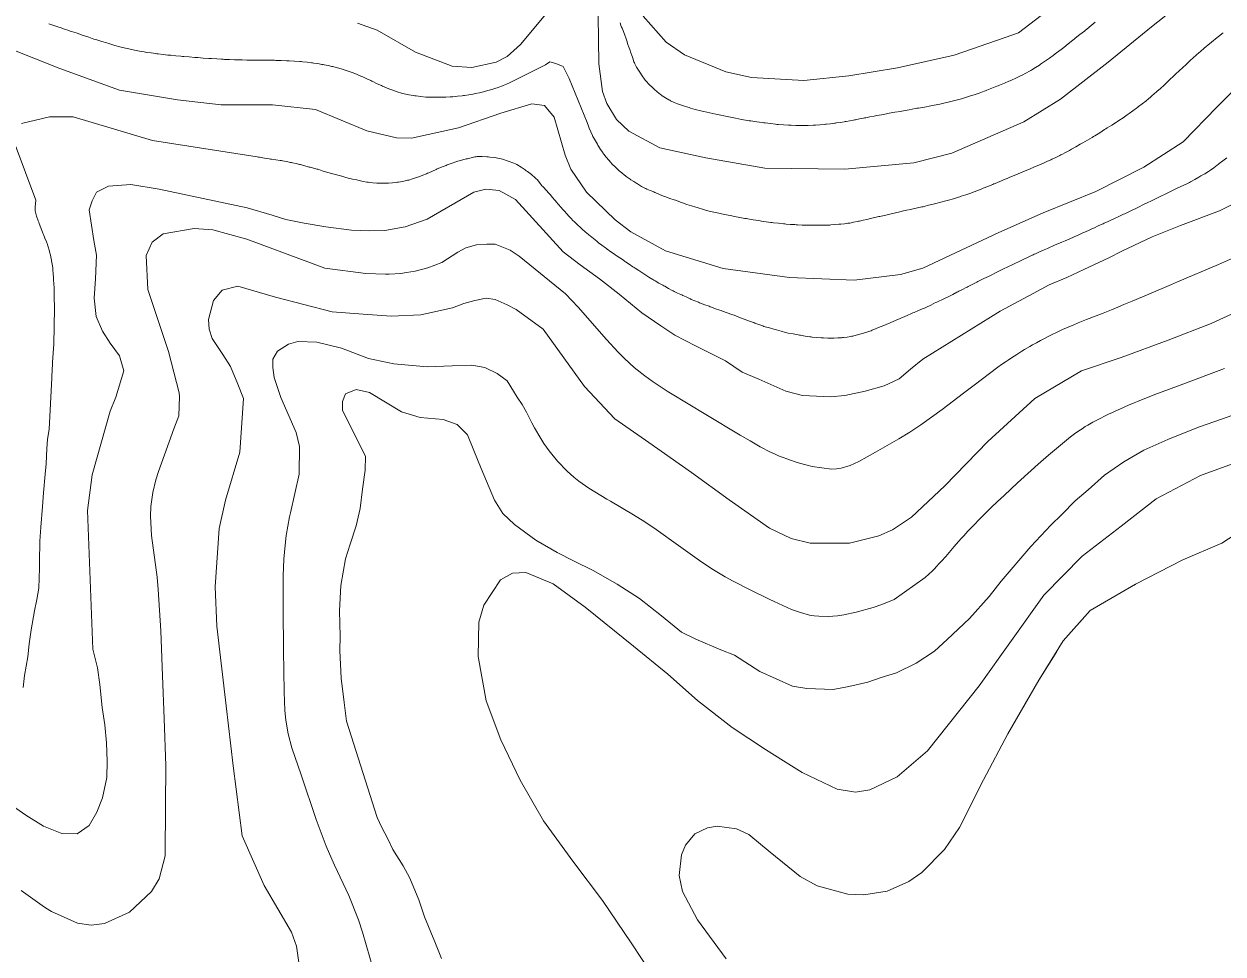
# Model space of a CAD drawing. Header units: metres. Extents: x 548946 to 557077, y 1838800 to 1845419.
# Drawn here: x 554948.5 to 555295.1, y 1841173.8 to 1841442.6 of the extents above; entities that cross this region are included whole.
import ezdxf

# ---------------------------------------------------------------- set-up
doc = ezdxf.new("R2010")
doc.units = ezdxf.units.M
doc.header["$LTSCALE"] = 28
doc.layers.add('1', color=7, linetype='Continuous', lineweight=13)
doc.layers.add('2', color=7, linetype='Continuous', lineweight=13)

msp = doc.modelspace()

# ---------------------------------------------------------------- linework, layer by layer
at = {"layer": '1'}
for points in [[(555114.44, 1841445.06), (555114.64, 1841431), (555115.69, 1841423.02), (555116.94, 1841419.55), (555119.8, 1841415), (555123.36, 1841411.6), (555132.31, 1841406.81), (555145.59, 1841403.88), (555162.61, 1841400.85), (555185.74, 1841400.56), (555205.67, 1841402.44), (555216.64, 1841405.21), (555237.48, 1841414.32), (555248.14, 1841420.82), (555261.86, 1841431.57), (555274.36, 1841441.75), (555286.36, 1841451.29)], [(555044.93, 1841442.76), (555050.58, 1841440.77), (555061.7, 1841434.41), (555072.25, 1841430.37), (555077.9, 1841429.98), (555084.93, 1841431.56), (555088.11, 1841433.19), (555091.99, 1841436.62), (555100.26, 1841446.51)], [(554955.71, 1841442.64), (554956.01, 1841442.53), (554957.11, 1841442.15), (554958.27, 1841441.76), (554958.6, 1841441.64), (554958.93, 1841441.53), (554960.18, 1841441.09), (554961.47, 1841440.64), (554961.83, 1841440.52), (554962.2, 1841440.4), (554963.54, 1841439.96), (554964.93, 1841439.5), (554965.32, 1841439.37), (554965.72, 1841439.23), (554967.21, 1841438.72), (554968.71, 1841438.21), (554969.13, 1841438.08), (554969.54, 1841437.95), (554971.01, 1841437.5), (554972.47, 1841437.07), (554972.88, 1841436.95), (554973.29, 1841436.83), (554974.77, 1841436.39), (554976.22, 1841435.98), (554976.61, 1841435.88), (554977, 1841435.78), (554978.35, 1841435.46), (554979.69, 1841435.18), (554980.07, 1841435.1), (554980.45, 1841435.02), (554981.85, 1841434.74), (554983.24, 1841434.48), (554983.61, 1841434.42), (554983.98, 1841434.36), (554985.27, 1841434.18), (554986.56, 1841434.01), (554986.92, 1841433.97), (554987.3, 1841433.92), (554988.68, 1841433.76), (554990.11, 1841433.59), (554990.51, 1841433.55), (554990.91, 1841433.51)], [(555120.81, 1841442.92), (555121.14, 1841441.88), (555121.24, 1841441.6), (555121.35, 1841441.32), (555121.77, 1841440.35), (555122.18, 1841439.37), (555122.28, 1841439.08), (555122.38, 1841438.8), (555122.7, 1841437.73), (555123.01, 1841436.66), (555123.11, 1841436.38), (555123.2, 1841436.11), (555123.57, 1841435.17), (555123.94, 1841434.24), (555124.03, 1841433.98), (555124.13, 1841433.7), (555124.45, 1841432.67), (555124.81, 1841431.64), (555124.92, 1841431.36), (555125.05, 1841431.09), (555125.56, 1841430.13), (555126.14, 1841429.18), (555126.31, 1841428.91), (555126.48, 1841428.63), (555127.13, 1841427.61), (555127.86, 1841426.59), (555128.08, 1841426.32), (555128.3, 1841426.05), (555129.19, 1841425.11), (555130.12, 1841424.22), (555130.37, 1841423.99), (555130.63, 1841423.75), (555131.55, 1841422.94), (555132.47, 1841422.19), (555132.72, 1841422), (555132.98, 1841421.82), (555133.91, 1841421.21), (555134.87, 1841420.68), (555135.13, 1841420.53), (555135.4, 1841420.39), (555136.39, 1841419.92), (555137.42, 1841419.47), (555137.71, 1841419.36), (555138.01, 1841419.25), (555139.14, 1841418.87), (555140.36, 1841418.49), (555140.72, 1841418.39), (555141.1, 1841418.28), (555142.54, 1841417.88), (555144.1, 1841417.47), (555144.55, 1841417.36), (555145.01, 1841417.25), (555146.7, 1841416.86), (555148.47, 1841416.48), (555148.97, 1841416.37)], [(555239.48, 1841429.11), (555239.78, 1841429.28), (555240.89, 1841429.97), (555242.01, 1841430.7), (555242.33, 1841430.91), (555242.64, 1841431.11), (555243.77, 1841431.89), (555244.95, 1841432.72), (555245.29, 1841432.96), (555245.63, 1841433.21), (555246.94, 1841434.19), (555248.29, 1841435.21), (555248.66, 1841435.49), (555249.03, 1841435.78), (555250.34, 1841436.81), (555251.65, 1841437.84), (555252.01, 1841438.13), (555252.38, 1841438.42), (555253.7, 1841439.48), (555255, 1841440.52), (555255.35, 1841440.81), (555255.7, 1841441.09), (555256.92, 1841442.1), (555258.09, 1841443.07)], [(555243.02, 1841402.29), (555244.18, 1841402.81), (555245.29, 1841403.31), (555245.58, 1841403.45), (555245.88, 1841403.59), (555246.9, 1841404.09), (555247.92, 1841404.6), (555248.21, 1841404.75), (555248.49, 1841404.89), (555249.56, 1841405.42), (555250.68, 1841406), (555251, 1841406.17), (555251.32, 1841406.35), (555252.54, 1841407.06), (555253.81, 1841407.8), (555254.17, 1841408.01), (555254.54, 1841408.22), (555255.87, 1841408.97), (555257.24, 1841409.77), (555257.63, 1841410), (555258.02, 1841410.23), (555259.45, 1841411.12), (555260.86, 1841412.03), (555261.24, 1841412.27), (555261.62, 1841412.51), (555262.96, 1841413.36), (555264.24, 1841414.18), (555264.6, 1841414.41), (555264.94, 1841414.64), (555266.18, 1841415.47), (555267.36, 1841416.29), (555267.68, 1841416.51), (555267.99, 1841416.73), (555269.05, 1841417.49), (555270.08, 1841418.25), (555270.37, 1841418.47), (555270.65, 1841418.68), (555271.7, 1841419.47), (555272.73, 1841420.29), (555273.02, 1841420.52), (555273.3, 1841420.76), (555274.31, 1841421.63), (555275.32, 1841422.53), (555275.61, 1841422.78), (555275.9, 1841423.03), (555276.96, 1841423.96), (555278.03, 1841424.91), (555278.33, 1841425.19), (555278.63, 1841425.46), (555279.69, 1841426.48), (555280.76, 1841427.5), (555281.05, 1841427.78), (555281.34, 1841428.05), (555282.4, 1841429.02), (555283.44, 1841429.97), (555283.72, 1841430.23), (555284, 1841430.49), (555284.96, 1841431.41), (555285.9, 1841432.3), (555286.15, 1841432.53), (555286.41, 1841432.76), (555287.31, 1841433.56), (555288.19, 1841434.32), (555288.43, 1841434.53), (555288.67, 1841434.73), (555289.51, 1841435.46), (555290.34, 1841436.17), (555290.57, 1841436.36), (555290.8, 1841436.55), (555291.62, 1841437.22), (555292.45, 1841437.88), (555292.68, 1841438.07), (555292.91, 1841438.25), (555293.75, 1841438.93), (555294.61, 1841439.63), (555294.85, 1841439.82), (555295.09, 1841440.02)], [(555150.59, 1841371.94), (555133.89, 1841377.02), (555123.87, 1841382.51), (555119.42, 1841385.97), (555111.1, 1841393.96), (555106.54, 1841400.65), (555104.89, 1841404.66), (555101.72, 1841415.66), (555098.93, 1841418.98), (555095.29, 1841419.47), (555086.29, 1841416.83), (555074.05, 1841412.57), (555060.51, 1841409.58), (555056.14, 1841409.7), (555047.62, 1841411.7), (555032.78, 1841417.88), (555020.28, 1841419.18), (555005.5, 1841419.19), (554992.84, 1841420.62), (554976.13, 1841423.41), (554958.84, 1841429.71), (554944.8, 1841435.27)], [(554990.91, 1841433.51), (554992.37, 1841433.37), (554993.85, 1841433.23), (554994.27, 1841433.2), (554994.7, 1841433.16), (554996.25, 1841433.03), (554997.83, 1841432.9), (554998.27, 1841432.87), (554998.71, 1841432.83), (555000.32, 1841432.71), (555001.9, 1841432.6), (555002.33, 1841432.57), (555002.74, 1841432.54), (555004.2, 1841432.45), (555005.63, 1841432.38), (555006.04, 1841432.36), (555006.44, 1841432.34), (555007.91, 1841432.27), (555009.37, 1841432.22), (555009.76, 1841432.2), (555010.15, 1841432.19), (555011.54, 1841432.16), (555012.91, 1841432.14), (555013.3, 1841432.13), (555013.68, 1841432.13), (555015.09, 1841432.12), (555016.54, 1841432.11), (555016.95, 1841432.11), (555017.37, 1841432.11), (555018.91, 1841432.09), (555020.48, 1841432.07), (555020.9, 1841432.06), (555021.33, 1841432.05), (555022.84, 1841432), (555024.35, 1841431.94), (555024.77, 1841431.93), (555025.19, 1841431.9), (555026.71, 1841431.82), (555028.2, 1841431.72), (555028.59, 1841431.68), (555028.98, 1841431.65), (555030.3, 1841431.52), (555031.56, 1841431.36), (555031.9, 1841431.32), (555032.25, 1841431.27), (555033.45, 1841431.1), (555034.63, 1841430.9), (555034.95, 1841430.84), (555035.26, 1841430.78), (555036.39, 1841430.55), (555037.49, 1841430.3), (555037.79, 1841430.23), (555038.08, 1841430.15), (555039.12, 1841429.87), (555040.17, 1841429.57), (555040.47, 1841429.48), (555040.77, 1841429.39), (555041.9, 1841429.02), (555043.04, 1841428.63), (555043.35, 1841428.51), (555043.66, 1841428.4), (555044.75, 1841427.98), (555045.83, 1841427.52), (555046.14, 1841427.39), (555046.45, 1841427.26), (555047.58, 1841426.74), (555048.72, 1841426.21), (555049.03, 1841426.06), (555049.33, 1841425.92), (555050.43, 1841425.4), (555051.52, 1841424.89), (555051.83, 1841424.75), (555052.15, 1841424.61), (555053.29, 1841424.13), (555054.48, 1841423.65), (555054.81, 1841423.53), (555055.15, 1841423.4), (555056.39, 1841422.95), (555057.66, 1841422.56), (555058.02, 1841422.46), (555058.39, 1841422.37), (555059.72, 1841422.1), (555061.08, 1841421.89), (555061.46, 1841421.83), (555061.85, 1841421.78), (555063.23, 1841421.6), (555064.64, 1841421.46), (555065.03, 1841421.44), (555065.42, 1841421.42), (555066.87, 1841421.38), (555068.3, 1841421.39), (555068.68, 1841421.4), (555069.06, 1841421.4), (555070.4, 1841421.43), (555071.72, 1841421.49), (555072.09, 1841421.51), (555072.47, 1841421.54), (555073.82, 1841421.66), (555075.15, 1841421.82), (555075.51, 1841421.86), (555075.86, 1841421.91)], [(555075.86, 1841421.91), (555077.07, 1841422.1), (555078.26, 1841422.31), (555078.59, 1841422.37), (555078.92, 1841422.44), (555080.12, 1841422.69), (555081.3, 1841422.95), (555081.61, 1841423.03), (555081.92, 1841423.11), (555083, 1841423.42), (555084.02, 1841423.73), (555084.3, 1841423.82), (555084.58, 1841423.91), (555085.57, 1841424.24), (555086.52, 1841424.59), (555086.78, 1841424.69), (555087.03, 1841424.79), (555087.93, 1841425.17), (555088.8, 1841425.54), (555097.49, 1841429.87), (555099.22, 1841430.73), (555100.51, 1841431.6), (555102.24, 1841431.17), (555104.39, 1841430.3), (555106.12, 1841426.84), (555111.24, 1841414.06), (555111.65, 1841413.04), (555111.77, 1841412.76), (555111.89, 1841412.47), (555112.34, 1841411.41), (555112.82, 1841410.35), (555112.96, 1841410.06), (555113.11, 1841409.78), (555113.65, 1841408.78), (555114.22, 1841407.8), (555114.38, 1841407.53), (555114.54, 1841407.27), (555115.14, 1841406.32), (555115.76, 1841405.4), (555115.94, 1841405.15), (555116.12, 1841404.91), (555116.8, 1841404.04), (555117.5, 1841403.21), (555117.7, 1841402.98), (555117.9, 1841402.76), (555118.62, 1841401.99), (555119.35, 1841401.25), (555119.56, 1841401.05), (555119.77, 1841400.85), (555120.53, 1841400.17), (555121.31, 1841399.5), (555121.53, 1841399.32), (555121.76, 1841399.14), (555122.59, 1841398.49), (555123.44, 1841397.87), (555123.67, 1841397.71), (555123.91, 1841397.55), (555124.75, 1841397.01), (555125.61, 1841396.48), (555125.86, 1841396.34), (555126.1, 1841396.19), (555127, 1841395.64), (555127.95, 1841395.12), (555128.22, 1841394.98), (555128.49, 1841394.85), (555129.51, 1841394.43), (555130.56, 1841394.02), (555130.85, 1841393.9), (555131.14, 1841393.77), (555132.22, 1841393.31), (555133.34, 1841392.84), (555133.66, 1841392.71), (555133.99, 1841392.59), (555135.22, 1841392.17), (555136.46, 1841391.75), (555136.79, 1841391.63), (555137.12, 1841391.51), (555138.26, 1841391.08), (555139.42, 1841390.64), (555139.76, 1841390.52), (555140.1, 1841390.41), (555141.4, 1841390), (555142.7, 1841389.61), (555143.05, 1841389.5), (555143.4, 1841389.4), (555144.59, 1841389.04), (555145.8, 1841388.69), (555146.16, 1841388.6), (555146.52, 1841388.5), (555147.9, 1841388.17), (555149.34, 1841387.85), (555149.75, 1841387.77), (555150.15, 1841387.68), (555151.6, 1841387.38), (555153.07, 1841387.09), (555153.48, 1841387.01), (555153.89, 1841386.93), (555155.39, 1841386.66), (555156.9, 1841386.39), (555157.33, 1841386.32), (555157.75, 1841386.24)], [(555148.97, 1841416.37), (555149.47, 1841416.27), (555151.31, 1841415.88), (555153.15, 1841415.51), (555153.66, 1841415.42), (555154.16, 1841415.32), (555155.93, 1841415), (555157.67, 1841414.7), (555158.15, 1841414.62), (555158.62, 1841414.55), (555160.3, 1841414.29), (555161.91, 1841414.06), (555162.35, 1841414), (555162.77, 1841413.95), (555164.27, 1841413.76), (555165.72, 1841413.59), (555166.13, 1841413.55), (555166.53, 1841413.52), (555168, 1841413.41), (555169.46, 1841413.33), (555169.86, 1841413.31), (555170.25, 1841413.29), (555171.64, 1841413.25), (555173.02, 1841413.23), (555173.4, 1841413.23), (555173.79, 1841413.23), (555175.19, 1841413.27), (555176.56, 1841413.32), (555176.93, 1841413.34), (555177.3, 1841413.36), (555178.58, 1841413.44), (555179.81, 1841413.54), (555180.14, 1841413.57), (555180.47, 1841413.61), (555181.62, 1841413.74), (555182.74, 1841413.89), (555183.05, 1841413.93), (555183.36, 1841413.98), (555184.49, 1841414.14), (555185.6, 1841414.32), (555185.89, 1841414.36), (555186.19, 1841414.41), (555187.22, 1841414.59), (555188.26, 1841414.78), (555188.55, 1841414.84), (555188.85, 1841414.9), (555189.97, 1841415.11), (555191.13, 1841415.34), (555191.46, 1841415.4), (555191.79, 1841415.46), (555192.99, 1841415.69), (555194.24, 1841415.93), (555194.6, 1841416), (555194.97, 1841416.07), (555196.33, 1841416.34), (555197.77, 1841416.62), (555198.18, 1841416.7), (555198.61, 1841416.78), (555200.19, 1841417.04), (555201.82, 1841417.31), (555202.27, 1841417.39), (555202.73, 1841417.47), (555204.37, 1841417.78), (555206.06, 1841418.1), (555206.54, 1841418.19), (555207.02, 1841418.28), (555208.83, 1841418.57), (555210.61, 1841418.88), (555211.09, 1841418.97), (555211.55, 1841419.07), (555213.17, 1841419.42), (555214.72, 1841419.79), (555215.16, 1841419.89), (555215.59, 1841419.99), (555217.15, 1841420.33), (555218.68, 1841420.7), (555219.09, 1841420.81), (555219.5, 1841420.93), (555220.92, 1841421.37), (555222.33, 1841421.85), (555222.73, 1841421.98), (555223.13, 1841422.11), (555224.57, 1841422.6), (555226.03, 1841423.1), (555226.43, 1841423.25), (555226.84, 1841423.4), (555228.29, 1841423.98), (555229.72, 1841424.57), (555230.11, 1841424.73), (555230.49, 1841424.89), (555231.87, 1841425.45), (555233.2, 1841426), (555233.56, 1841426.16), (555233.92, 1841426.32), (555235.17, 1841426.9), (555236.37, 1841427.49), (555236.69, 1841427.65), (555237, 1841427.8), (555238.1, 1841428.36), (555239.18, 1841428.93), (555239.48, 1841429.11)], [(555302.86, 1841428.16), (555293.31, 1841418.5), (555283.51, 1841408.52), (555272.23, 1841401.22), (555258.33, 1841394.17), (555243.04, 1841387.96), (555230.26, 1841382.34), (555208.3, 1841371.96), (555201.83, 1841370.16), (555188.47, 1841368.5), (555169.72, 1841369.31), (555150.59, 1841371.94)], [(555157.75, 1841386.24), (555159.31, 1841385.98), (555160.84, 1841385.74), (555161.25, 1841385.68), (555161.65, 1841385.62), (555163.03, 1841385.42), (555164.4, 1841385.24), (555164.78, 1841385.19), (555165.17, 1841385.14), (555166.62, 1841384.97), (555168.04, 1841384.82), (555168.42, 1841384.79), (555168.79, 1841384.75), (555170.08, 1841384.66), (555171.35, 1841384.58), (555171.71, 1841384.56), (555172.08, 1841384.54), (555173.42, 1841384.46), (555174.77, 1841384.4), (555175.14, 1841384.39), (555175.5, 1841384.39), (555176.78, 1841384.38), (555178.02, 1841384.4), (555178.36, 1841384.4), (555178.7, 1841384.41), (555179.92, 1841384.42), (555181.11, 1841384.45), (555181.43, 1841384.47), (555181.75, 1841384.48), (555182.89, 1841384.58), (555183.99, 1841384.69), (555184.28, 1841384.71), (555184.58, 1841384.74), (555185.62, 1841384.84), (555186.65, 1841384.96), (555186.94, 1841385.01), (555187.23, 1841385.05), (555188.3, 1841385.25), (555189.37, 1841385.47), (555189.67, 1841385.54), (555189.96, 1841385.6), (555191.04, 1841385.83), (555192.14, 1841386.07), (555192.46, 1841386.14), (555192.78, 1841386.22), (555193.97, 1841386.51), (555195.2, 1841386.81), (555195.54, 1841386.89), (555195.89, 1841386.97), (555197.16, 1841387.26), (555198.44, 1841387.54), (555198.79, 1841387.62), (555199.15, 1841387.7), (555200.42, 1841387.99), (555201.68, 1841388.27), (555202.03, 1841388.35), (555202.37, 1841388.43), (555203.59, 1841388.72), (555204.82, 1841389), (555205.16, 1841389.08), (555205.5, 1841389.15), (555206.76, 1841389.42), (555208.03, 1841389.69), (555208.37, 1841389.77), (555208.72, 1841389.86), (555209.98, 1841390.18), (555211.27, 1841390.52), (555211.65, 1841390.62), (555212.03, 1841390.71), (555213.47, 1841391.05), (555214.93, 1841391.42), (555215.33, 1841391.52), (555215.73, 1841391.63), (555217.16, 1841392.06), (555218.57, 1841392.52), (555218.96, 1841392.64), (555219.35, 1841392.77), (555220.77, 1841393.22), (555222.15, 1841393.69), (555222.52, 1841393.82), (555222.89, 1841393.95), (555224.16, 1841394.44), (555225.4, 1841394.94), (555225.74, 1841395.08), (555226.08, 1841395.21), (555227.29, 1841395.71), (555228.51, 1841396.22), (555228.86, 1841396.36), (555229.22, 1841396.5), (555230.52, 1841397.03), (555232.15, 1841397.69), (555232.7, 1841397.92), (555233.3, 1841398.17), (555235.83, 1841399.22), (555238.35, 1841400.28), (555238.94, 1841400.53), (555239.49, 1841400.76), (555241.08, 1841401.45), (555242.35, 1841402), (555242.69, 1841402.15), (555243.02, 1841402.29)], [(554973.37, 1841350.32), (554971.22, 1841353.78), (554969.4, 1841358), (554968.73, 1841363.37), (554969.18, 1841368.88), (554969.47, 1841375.8), (554968.65, 1841380), (554967.32, 1841388.81), (554968.18, 1841391.41), (554969.47, 1841394), (554972.92, 1841395.73), (554979.39, 1841396.16), (554987.58, 1841394.87), (555012.96, 1841389.42), (555020.25, 1841387.32), (555024.14, 1841386.09), (555029.43, 1841385.03), (555035.74, 1841383.95), (555043.17, 1841383.02), (555048.36, 1841382.81), (555052.8, 1841382.93), (555058.69, 1841383.96), (555065.02, 1841386.19), (555078.53, 1841394), (555081.98, 1841394.86), (555085.86, 1841394.43), (555090.6, 1841391.84), (555104.36, 1841376.76), (555109.29, 1841372.93), (555114.82, 1841368.89), (555120.54, 1841364.44), (555127.09, 1841359.09), (555132.58, 1841355.33), (555136.65, 1841352.68), (555142.63, 1841349.56), (555147.23, 1841347.26), (555151.22, 1841345.18), (555156.07, 1841341.92), (555160.91, 1841339.94), (555168.67, 1841336.46), (555173.56, 1841335.21), (555181.65, 1841334.79), (555185.76, 1841335.16), (555191.62, 1841336.47), (555197.17, 1841338.02), (555201.51, 1841340), (555204.74, 1841342.84), (555208.26, 1841345.72), (555230.67, 1841359.58), (555240.22, 1841364.65), (555244.78, 1841367.23), (555249.97, 1841369.31), (555254.84, 1841371.64), (555262.03, 1841374.98), (555265.81, 1841376.89), (555274.62, 1841381.01), (555282.81, 1841384.33), (555294.04, 1841388.6), (555298.5, 1841390.74)], [(554947.72, 1841192.18), (554954.41, 1841187.31), (554955.98, 1841186.36), (554956.41, 1841186.11), (554963.96, 1841182.75), (554967.95, 1841182.14), (554971.77, 1841182.58), (554978.99, 1841185.89), (554985.39, 1841191.87), (554987.56, 1841195.51), (554989.34, 1841202.2), (554989.42, 1841216.7), (554989.52, 1841228.2), (554989.03, 1841241.84), (554988.52, 1841254.21), (554988.06, 1841267.23), (554987.29, 1841279.14), (554987.01, 1841282.7), (554985.37, 1841294.79), (554985.12, 1841298.47), (554985.09, 1841300.32), (554985.2, 1841303.08), (554985.51, 1841305.81), (554985.74, 1841307.17), (554986.64, 1841310.84), (554987.4, 1841313.26), (554989.1, 1841318.04), (554991.79, 1841325.57), (554993.21, 1841329.31), (554993.44, 1841334.93), (554993.36, 1841335.95), (554990.28, 1841347.94), (554984.33, 1841365.83), (554983.83, 1841375.65), (554985.55, 1841379.56), (554988.76, 1841381.91), (554997.67, 1841383.51), (555003.04, 1841383.1), (555012.91, 1841380.35), (555035.44, 1841371.96), (555047.26, 1841370.48), (555053.02, 1841370.3), (555054.07, 1841370.3), (555057.42, 1841370.49), (555059.08, 1841370.7), (555061.57, 1841371.14), (555065.24, 1841372.12), (555069.28, 1841373.61), (555073.87, 1841376.58), (555076.25, 1841377.88), (555079.28, 1841378.75), (555082.32, 1841378.97), (555084.7, 1841378.97), (555089.03, 1841377.23), (555091.63, 1841375.49), (555105.02, 1841364.56), (555108.72, 1841360.77), (555116.82, 1841351.43), (555120.28, 1841347.69), (555122.08, 1841345.89), (555124.9, 1841343.31), (555127.92, 1841340.86)], [(555127.92, 1841340.86), (555130.02, 1841339.33), (555134.41, 1841336.49), (555135.37, 1841335.91), (555145.6, 1841329.75), (555155.48, 1841323.78), (555158.37, 1841322.06), (555159.83, 1841321.21), (555161.3, 1841320.39), (555162.04, 1841320), (555163.54, 1841319.23), (555164.29, 1841318.86), (555165.43, 1841318.32), (555166.6, 1841317.81), (555167.38, 1841317.49), (555167.91, 1841317.28), (555168.97, 1841316.87), (555169.78, 1841316.59), (555170.31, 1841316.4), (555171.39, 1841316.04), (555171.94, 1841315.87), (555173.03, 1841315.55), (555174.13, 1841315.24), (555174.87, 1841315.04), (555176.36, 1841314.67), (555181.95, 1841313.88), (555183.34, 1841313.98), (555184.68, 1841314.2), (555187.27, 1841314.98), (555189.78, 1841316.1), (555194.64, 1841318.83), (555201.33, 1841322.66), (555204.59, 1841324.63), (555207.74, 1841326.71), (555213.89, 1841331.15), (555220.06, 1841335.83), (555223.1, 1841338.23), (555230.01, 1841343.37), (555231.08, 1841344.13), (555232.36, 1841345.02), (555233.01, 1841345.46), (555233.98, 1841346.11), (555235.46, 1841347.07), (555236.95, 1841348), (555237.7, 1841348.46), (555239.21, 1841349.36), (555239.97, 1841349.8), (555241.12, 1841350.44), (555242.3, 1841351.08), (555243.09, 1841351.5), (555244.68, 1841352.31), (555245.48, 1841352.71), (555247.09, 1841353.48), (555248.71, 1841354.23), (555249.8, 1841354.72), (555251.98, 1841355.66), (555253.18, 1841356.16), (555255.58, 1841357.13), (555260.4, 1841359.02), (555262.8, 1841359.98), (555264.01, 1841360.47), (555266.43, 1841361.46), (555268.84, 1841362.47), (555273.65, 1841364.53), (555280.15, 1841367.3), (555281.95, 1841368.06), (555293.73, 1841373.03), (555300.73, 1841376.11)], [(555028.48, 1841167.29), (555027.24, 1841176.1), (555025.85, 1841180.08), (555017.96, 1841193.62), (555011.57, 1841207.92), (555008.94, 1841228.23), (555006.97, 1841245.54), (555004.27, 1841268.57), (555003.71, 1841279.96), (555004.89, 1841296.76), (555006.73, 1841304.99), (555010.89, 1841318.86), (555011.96, 1841334.34), (555010.3, 1841338.44), (555008.22, 1841343.63), (555005.93, 1841347.09), (555002.9, 1841351.71), (555002, 1841354.33), (555001.81, 1841357.15), (555003.3, 1841362.69), (555005.76, 1841365.64), (555010.27, 1841366.75), (555021.21, 1841363.63), (555037.53, 1841359.36), (555046.52, 1841358.7), (555054.58, 1841358.11), (555063.22, 1841358.5), (555072.36, 1841360.51), (555075.6, 1841361.82), (555078.85, 1841362.68), (555082.1, 1841363.34), (555084.7, 1841362.9), (555088.16, 1841361.38), (555090.76, 1841360.08), (555098.57, 1841354.36), (555110.53, 1841337.79), (555119.31, 1841328.42), (555129.06, 1841321.6), (555141.48, 1841312.97), (555152.37, 1841305.01), (555163.95, 1841296.83), (555170.26, 1841293.9), (555175.7, 1841292.58), (555187.08, 1841292.57), (555195.57, 1841294.66), (555199.51, 1841296.42), (555204.99, 1841300.01), (555214.69, 1841309.13), (555227.09, 1841321.92)], [(555227.09, 1841321.92), (555240.63, 1841334.34), (555254.21, 1841342.3), (555265.64, 1841346.17), (555279.21, 1841351.17), (555291.66, 1841356.02), (555304.69, 1841361.96)], [(555398, 1841355.63), (555390.39, 1841350.17), (555377.87, 1841343.58), (555348.63, 1841327.29), (555333.29, 1841318.05), (555312.04, 1841303.85), (555294.75, 1841292.56), (555283.47, 1841287.67), (555269.82, 1841280.69), (555269.36, 1841280.42)], [(554945.2, 1841216.65), (554948.98, 1841213.97), (554954.11, 1841210.74), (554959.4, 1841208.67), (554963.86, 1841208.52), (554967.29, 1841210.95), (554969.53, 1841214.82), (554971.17, 1841218.9), (554972.44, 1841224.8), (554972.56, 1841229.55), (554972.33, 1841234.83), (554971.82, 1841240.07), (554971.06, 1841245), (554970.37, 1841251.66), (554969.77, 1841256.46), (554968.37, 1841261.88), (554966.89, 1841301.93), (554968.18, 1841312.3), (554973.4, 1841330.66), (554975.04, 1841334.74), (554977.38, 1841342.35), (554976.13, 1841346.65), (554973.37, 1841350.32)], [(555049.52, 1841169.13), (555046.38, 1841180.1), (555045.18, 1841183.69), (555042.4, 1841190.72), (555038.24, 1841199.48), (555037.46, 1841201.19), (555035.86, 1841204.97), (555032.99, 1841212.67), (555028.63, 1841225.61), (555025.9, 1841233.42), (555024.84, 1841237.4), (555024.19, 1841241.42), (555023.93, 1841244.13), (555023.68, 1841249.59), (555023.5, 1841261.49), (555023.43, 1841273.53), (555023.4, 1841283.12), (555023.59, 1841287.9), (555023.96, 1841291.99), (555024.31, 1841294.71), (555025.22, 1841300.13), (555025.54, 1841301.34), (555028.05, 1841312.49), (555028.15, 1841320.48), (555027.19, 1841324.47), (555022.69, 1841334.66), (555020.8, 1841340.38), (555020.4, 1841343.33), (555020.4, 1841345.7), (555021.78, 1841348.06), (555024.92, 1841350.03), (555027.67, 1841350.82), (555033.17, 1841350.62), (555040.24, 1841348.85), (555048.1, 1841345.9), (555055.36, 1841344.32), (555064.99, 1841343.53), (555072.25, 1841343.73), (555077.95, 1841343.93), (555081.68, 1841343.33), (555085.22, 1841341.56), (555088.16, 1841339.4), (555091.03, 1841334.75), (555092.45, 1841332.62), (555093.7, 1841330.39), (555095.28, 1841327.34), (555096.09, 1841325.82), (555097.84, 1841322.81), (555098.78, 1841321.34), (555100.27, 1841319.22), (555102.72, 1841316.2), (555105.47, 1841313.36), (555107.45, 1841311.61)], [(555107.45, 1841311.61), (555108.84, 1841310.49), (555111.75, 1841308.4), (555117, 1841305.28), (555118.01, 1841304.7), (555124.67, 1841300.74), (555127.94, 1841298.66), (555131.22, 1841296.46), (555137.68, 1841291.89), (555144.39, 1841287.09), (555147.83, 1841284.82), (555151.19, 1841282.79), (555153.48, 1841281.52), (555158.16, 1841279.12), (555163.87, 1841276.31), (555165.29, 1841275.63), (555170.34, 1841273.39), (555172.93, 1841272.46), (555175.57, 1841271.77), (555176.91, 1841271.54), (555178.24, 1841271.4), (555180.94, 1841271.35), (555183.65, 1841271.57), (555185.45, 1841271.83), (555189.02, 1841272.55), (555193.99, 1841273.92), (555196.42, 1841274.77), (555200.01, 1841276.3), (555209.01, 1841282.59), (555210.07, 1841283.58), (555211.08, 1841284.57), (555211.74, 1841285.24), (555212.17, 1841285.7), (555213.03, 1841286.61), (555213.66, 1841287.31), (555214.91, 1841288.72), (555217.38, 1841291.56), (555218.62, 1841292.98), (555219.52, 1841293.99), (555220.12, 1841294.66), (555221.34, 1841295.98), (555223.2, 1841297.94), (555224.45, 1841299.23), (555225.3, 1841300.08), (555227, 1841301.77), (555227.95, 1841302.7), (555229.87, 1841304.53), (555231.8, 1841306.34), (555235.7, 1841309.93), (555239.64, 1841313.53), (555241.62, 1841315.32), (555244.6, 1841318), (555250.99, 1841323.25), (555251.36, 1841323.54), (555252.11, 1841324.09), (555253.15, 1841324.82), (555253.85, 1841325.29), (555254.32, 1841325.6), (555255.27, 1841326.2), (555256, 1841326.63), (555256.49, 1841326.92), (555257.47, 1841327.47), (555258.96, 1841328.27), (555259.96, 1841328.79), (555260.64, 1841329.13), (555261.99, 1841329.79), (555263.14, 1841330.33), (555263.91, 1841330.69), (555265.46, 1841331.39), (555267.79, 1841332.4), (555269.36, 1841333.06), (555270.4, 1841333.49), (555272.5, 1841334.33), (555276.13, 1841335.75), (555278.56, 1841336.68), (555283.44, 1841338.52), (555295.49, 1841343.01)], [(555130.34, 1841167.38), (555124, 1841177.04), (555115.75, 1841189.24), (555107.1, 1841200.61), (555098.69, 1841212.3), (555091.9, 1841224.09), (555086.33, 1841235.67), (555082.05, 1841246.96), (555079.73, 1841259.74), (555079.99, 1841269.69), (555081.4, 1841274.65), (555086.24, 1841281.94), (555089.68, 1841283.88), (555093.53, 1841284.03), (555101.44, 1841280.8), (555110.71, 1841274.01), (555124.7, 1841262.79), (555134.6, 1841254.72), (555143.2, 1841247.08), (555153.21, 1841239.3), (555162.8, 1841232.89), (555168.02, 1841229.59), (555173.39, 1841226.3), (555183.55, 1841221.43), (555188.88, 1841220.61), (555193.02, 1841221.25), (555200.85, 1841225), (555209.68, 1841232.52), (555224.58, 1841251.3), (555243.29, 1841277.48), (555254.37, 1841288.8), (555265.65, 1841297.46), (555275.79, 1841305.35), (555288.57, 1841312.12), (555307.36, 1841318.89)], [(555312.04, 1841303.85), (555294.75, 1841292.56), (555283.47, 1841287.67), (555269.82, 1841280.69), (555256.72, 1841273.03), (555248.91, 1841264.3), (555241.87, 1841252.95), (555232.9, 1841237.48), (555225.83, 1841224.11), (555218.86, 1841210.4), (555214.55, 1841204.01), (555208.06, 1841197.41), (555204.28, 1841194.76), (555198.01, 1841191.97), (555191.21, 1841190.87), (555186.58, 1841191.07), (555177.72, 1841193.48), (555172.87, 1841196.18), (555164.19, 1841203.25), (555158.01, 1841208.32), (555154.42, 1841210.02), (555148.83, 1841210.73), (555146.05, 1841210.29), (555142.4, 1841208.52), (555139.66, 1841205.23), (555138.53, 1841202.47), (555137.89, 1841196.48), (555138.84, 1841191.91), (555143.15, 1841183.7), (555151.42, 1841172.41)], [(555247.02, 1841261.26), (555241.87, 1841252.95), (555239.8, 1841249.38)]]:
    msp.add_lwpolyline(points, dxfattribs=at)
at = {"layer": '2'}
for points in [[(555249.46, 1841450.39), (555235.91, 1841440.01), (555232.06, 1841438.67), (555217.35, 1841433.53), (555201.01, 1841429.9), (555186.96, 1841427.57), (555173.93, 1841426.22), (555158.81, 1841427.08), (555151.38, 1841428.71), (555139.39, 1841433.61), (555134.09, 1841437.3), (555127.5, 1841444.8)], [(554947.77, 1841413.84), (554955.84, 1841415.7), (554962.66, 1841415.7), (554985.61, 1841408.88), (555015.85, 1841404.17), (555016.23, 1841404.12), (555016.61, 1841404.06), (555018, 1841403.83), (555019.35, 1841403.6), (555019.72, 1841403.54), (555020.08, 1841403.49)], [(554948.23, 1841250.86), (554948.67, 1841254.31), (554949.61, 1841259.71), (554950.02, 1841263.4), (554950.52, 1841267.45), (554951.55, 1841272.97), (554952.25, 1841276.22), (554952.83, 1841279.57), (554953.01, 1841285.35), (554952.94, 1841287.11), (554953.1, 1841293.12), (554953.36, 1841297.14), (554953.88, 1841303.08), (554954.14, 1841307.1), (554954.61, 1841312.44), (554954.87, 1841315.41), (554955.08, 1841319.9), (554955.27, 1841322.51), (554955.76, 1841325.5), (554956.55, 1841340.23), (554956.65, 1841342.99), (554956.7, 1841343.87), (554956.74, 1841344.71), (554956.93, 1841347.49), (554957.1, 1841350.02), (554957.13, 1841350.72), (554957.15, 1841351.4), (554957.19, 1841353.83), (554957.2, 1841356.01), (554957.2, 1841356.54), (554957.22, 1841357.03), (554957.29, 1841358.52), (554957.34, 1841359.76), (554957.35, 1841360.09), (554957.34, 1841360.42), (554957.29, 1841361.57), (554957.23, 1841362.7), (554957.22, 1841363.02), (554957.22, 1841363.34), (554957.22, 1841364.53), (554957.22, 1841365.72), (554957.21, 1841366.04), (554957.21, 1841366.36), (554957.15, 1841367.5), (554957.07, 1841368.63), (554957.05, 1841368.94), (554957.03, 1841369.26), (554956.96, 1841370.4), (554956.87, 1841371.52), (554956.84, 1841371.82), (554956.8, 1841372.12), (554956.66, 1841373.15), (554956.49, 1841374.15), (554956.43, 1841374.43), (554956.37, 1841374.71), (554956.14, 1841375.71), (554955.89, 1841376.69), (554955.82, 1841376.96), (554955.75, 1841377.22), (554955.49, 1841378.15), (554955.19, 1841379.09), (554955.09, 1841379.36), (554954.99, 1841379.64), (554954.56, 1841380.67), (554954.1, 1841381.77), (554953.97, 1841382.09), (554953.84, 1841382.41), (554953.38, 1841383.63), (554952.9, 1841384.92), (554952.76, 1841385.28), (554952.61, 1841385.65), (554952.07, 1841387.03), (554951.7, 1841388.59), (554951.68, 1841389.07), (554951.68, 1841389.58), (554951.94, 1841391.61), (554945.91, 1841407.64)], [(555020.08, 1841403.49), (555021.33, 1841403.33), (555022.55, 1841403.16), (555022.88, 1841403.1), (555023.21, 1841403.05), (555024.4, 1841402.81), (555025.54, 1841402.57), (555025.84, 1841402.5), (555026.14, 1841402.44), (555027.16, 1841402.22), (555028.15, 1841401.99), (555028.43, 1841401.92), (555028.7, 1841401.85), (555029.69, 1841401.58), (555030.67, 1841401.3), (555030.94, 1841401.23), (555031.21, 1841401.16), (555032.17, 1841400.9), (555033.14, 1841400.64), (555033.41, 1841400.56), (555033.68, 1841400.48), (555034.67, 1841400.17), (555035.69, 1841399.86), (555035.99, 1841399.77), (555036.29, 1841399.69), (555037.41, 1841399.4), (555038.57, 1841399.1), (555038.89, 1841399.01), (555039.21, 1841398.92), (555040.37, 1841398.56), (555041.55, 1841398.21), (555041.89, 1841398.12), (555042.22, 1841398.03), (555043.46, 1841397.75), (555044.69, 1841397.48), (555045.02, 1841397.41), (555045.35, 1841397.34), (555046.51, 1841397.08), (555047.64, 1841396.85), (555047.95, 1841396.81), (555048.26, 1841396.76), (555049.37, 1841396.65), (555050.47, 1841396.59), (555050.78, 1841396.57), (555051.08, 1841396.56), (555052.16, 1841396.52), (555053.24, 1841396.52), (555053.55, 1841396.53), (555053.85, 1841396.54), (555054.98, 1841396.64), (555056.12, 1841396.79), (555056.44, 1841396.84), (555056.75, 1841396.88), (555057.91, 1841397.07), (555059.07, 1841397.31), (555059.39, 1841397.39), (555059.7, 1841397.47), (555060.84, 1841397.82), (555061.97, 1841398.2), (555062.28, 1841398.31), (555062.6, 1841398.43), (555063.74, 1841398.84), (555064.87, 1841399.29), (555065.17, 1841399.41), (555065.48, 1841399.55), (555066.55, 1841400.05), (555067.62, 1841400.55), (555067.93, 1841400.69), (555068.24, 1841400.82), (555069.37, 1841401.28), (555070.51, 1841401.71), (555070.82, 1841401.83), (555071.13, 1841401.95), (555072.21, 1841402.37), (555073.28, 1841402.75), (555073.58, 1841402.84), (555073.88, 1841402.93), (555074.97, 1841403.22), (555076.05, 1841403.48), (555076.35, 1841403.56), (555076.65, 1841403.63), (555077.71, 1841403.92), (555078.84, 1841404.15), (555079.18, 1841404.19), (555079.53, 1841404.22), (555080.89, 1841404.24), (555082.32, 1841404.16), (555082.71, 1841404.13), (555083.1, 1841404.1), (555084.5, 1841403.95), (555085.97, 1841403.69), (555086.39, 1841403.59), (555086.83, 1841403.48), (555088.49, 1841402.95), (555090.11, 1841402.3), (555090.52, 1841402.11), (555090.91, 1841401.91), (555092.18, 1841401.18), (555093.34, 1841400.38), (555093.67, 1841400.15), (555093.99, 1841399.91)], [(555236.12, 1841373.94), (555237.33, 1841374.52), (555237.66, 1841374.67), (555237.98, 1841374.83), (555239.11, 1841375.35), (555240.22, 1841375.87), (555240.53, 1841376.01), (555240.84, 1841376.15), (555241.99, 1841376.68), (555243.37, 1841377.29), (555243.83, 1841377.5), (555244.32, 1841377.72), (555246.39, 1841378.63), (555248.46, 1841379.53), (555248.95, 1841379.74), (555249.41, 1841379.94), (555250.77, 1841380.52), (555251.89, 1841381), (555252.2, 1841381.14), (555252.52, 1841381.27), (555253.63, 1841381.77), (555254.73, 1841382.27), (555255.03, 1841382.4), (555255.32, 1841382.53), (555256.36, 1841382.99), (555257.39, 1841383.44), (555257.68, 1841383.57), (555257.97, 1841383.7), (555259.03, 1841384.19), (555260.11, 1841384.69), (555260.42, 1841384.83), (555260.72, 1841384.97), (555261.86, 1841385.49), (555263.03, 1841386.03), (555263.36, 1841386.18), (555263.7, 1841386.34), (555264.96, 1841386.94), (555266.28, 1841387.57), (555266.65, 1841387.74), (555267.03, 1841387.92), (555268.45, 1841388.58), (555269.89, 1841389.27), (555270.29, 1841389.46), (555270.68, 1841389.65), (555272.1, 1841390.36), (555273.55, 1841391.08), (555273.97, 1841391.28), (555274.39, 1841391.48), (555275.96, 1841392.22), (555277.53, 1841392.96), (555277.95, 1841393.17), (555278.37, 1841393.37), (555281.24, 1841394.82), (555281.65, 1841395.02), (555282.05, 1841395.22), (555283.54, 1841395.92), (555284.99, 1841396.61), (555285.36, 1841396.8), (555285.72, 1841396.99), (555286.94, 1841397.66), (555288.08, 1841398.32), (555288.39, 1841398.5), (555288.7, 1841398.67), (555289.83, 1841399.3), (555290.91, 1841399.94), (555291.2, 1841400.13), (555291.48, 1841400.32), (555292.45, 1841401.03), (555293.41, 1841401.78), (555293.69, 1841401.99), (555293.98, 1841402.21), (555295.06, 1841403.01), (555296.18, 1841403.87)], [(555093.99, 1841399.91), (555095.18, 1841399.02), (555096.26, 1841398.11), (555096.53, 1841397.86), (555096.78, 1841397.61), (555097.54, 1841396.71), (555098.22, 1841395.83), (555098.42, 1841395.59), (555098.62, 1841395.36), (555099.39, 1841394.52), (555100.16, 1841393.69), (555100.36, 1841393.47), (555100.56, 1841393.24), (555101.25, 1841392.44), (555101.92, 1841391.64), (555102.11, 1841391.42), (555102.3, 1841391.2), (555102.99, 1841390.4), (555103.68, 1841389.61), (555103.87, 1841389.39), (555104.06, 1841389.18), (555104.73, 1841388.43), (555105.41, 1841387.68), (555105.6, 1841387.47), (555105.8, 1841387.25), (555106.52, 1841386.47), (555107.28, 1841385.68), (555107.49, 1841385.47), (555107.71, 1841385.25), (555108.52, 1841384.48), (555109.36, 1841383.71), (555109.6, 1841383.5), (555109.84, 1841383.28), (555110.72, 1841382.51), (555111.63, 1841381.73), (555111.88, 1841381.52), (555112.14, 1841381.3), (555113.09, 1841380.53), (555114.05, 1841379.77), (555114.32, 1841379.56), (555114.59, 1841379.35), (555115.56, 1841378.62), (555116.54, 1841377.89), (555116.82, 1841377.69), (555117.09, 1841377.49), (555118.11, 1841376.75), (555119.14, 1841376.02), (555119.42, 1841375.83), (555119.71, 1841375.64), (555120.72, 1841374.96), (555121.75, 1841374.27), (555122.05, 1841374.07), (555122.34, 1841373.87), (555123.42, 1841373.12), (555124.51, 1841372.36), (555124.82, 1841372.16), (555125.12, 1841371.96), (555126.22, 1841371.28), (555127.33, 1841370.59), (555127.64, 1841370.39), (555127.96, 1841370.19), (555129.11, 1841369.44), (555130.26, 1841368.69), (555130.58, 1841368.5), (555130.89, 1841368.32), (555132.02, 1841367.69), (555133.12, 1841367.1), (555133.42, 1841366.94), (555133.72, 1841366.77), (555134.78, 1841366.15), (555135.82, 1841365.57), (555136.1, 1841365.42), (555136.38, 1841365.28), (555137.38, 1841364.82), (555138.36, 1841364.39), (555138.63, 1841364.27), (555138.9, 1841364.14), (555139.87, 1841363.67), (555140.84, 1841363.21), (555141.11, 1841363.09), (555141.38, 1841362.97), (555142.38, 1841362.55), (555143.43, 1841362.14), (555143.73, 1841362.02), (555144.05, 1841361.9), (555145.25, 1841361.44), (555146.5, 1841360.98), (555146.84, 1841360.85), (555147.18, 1841360.73), (555148.39, 1841360.29), (555149.64, 1841359.85), (555149.99, 1841359.72), (555150.36, 1841359.6), (555151.72, 1841359.13), (555153.06, 1841358.65), (555153.41, 1841358.52), (555153.76, 1841358.4), (555154.92, 1841357.94), (555156.06, 1841357.5), (555156.38, 1841357.38), (555156.7, 1841357.26)], [(555156.7, 1841357.26), (555157.91, 1841356.82), (555159.11, 1841356.39), (555159.44, 1841356.27), (555159.76, 1841356.15), (555160.88, 1841355.71), (555162.02, 1841355.29), (555162.35, 1841355.18), (555162.69, 1841355.07), (555163.95, 1841354.71), (555165.27, 1841354.35), (555165.63, 1841354.25), (555165.99, 1841354.15), (555167.31, 1841353.77), (555168.65, 1841353.42), (555169.03, 1841353.34), (555169.42, 1841353.25), (555170.83, 1841352.99), (555172.23, 1841352.75), (555172.61, 1841352.68), (555172.99, 1841352.62), (555174.32, 1841352.37), (555175.63, 1841352.16), (555175.99, 1841352.11), (555176.35, 1841352.07), (555177.65, 1841351.95), (555178.92, 1841351.87), (555179.26, 1841351.85), (555179.6, 1841351.84), (555180.81, 1841351.81), (555181.97, 1841351.8), (555182.28, 1841351.8), (555182.6, 1841351.81), (555183.7, 1841351.84), (555184.77, 1841351.91), (555185.07, 1841351.94), (555185.36, 1841351.97), (555186.42, 1841352.1), (555187.47, 1841352.27), (555187.76, 1841352.32), (555188.05, 1841352.38), (555189.08, 1841352.64), (555190.14, 1841352.93), (555190.44, 1841353.02), (555190.74, 1841353.1), (555191.87, 1841353.44), (555193.02, 1841353.81), (555193.34, 1841353.93), (555193.65, 1841354.05), (555194.8, 1841354.52), (555195.94, 1841355.01), (555196.26, 1841355.15), (555196.58, 1841355.28), (555197.73, 1841355.75), (555198.88, 1841356.22), (555199.2, 1841356.35), (555199.51, 1841356.49), (555200.63, 1841356.97), (555201.78, 1841357.48), (555202.12, 1841357.62), (555202.46, 1841357.77), (555203.73, 1841358.33), (555205.04, 1841358.9), (555205.41, 1841359.05), (555205.77, 1841359.2), (555207.06, 1841359.74), (555208.39, 1841360.31), (555208.77, 1841360.48), (555209.15, 1841360.66), (555210.58, 1841361.35), (555211.99, 1841362.04), (555212.36, 1841362.22), (555212.72, 1841362.39), (555213.96, 1841362.95), (555215.14, 1841363.49), (555215.46, 1841363.64), (555215.79, 1841363.81), (555216.95, 1841364.42), (555218.09, 1841365.03), (555218.39, 1841365.19), (555218.69, 1841365.34), (555219.73, 1841365.85), (555220.79, 1841366.37), (555221.1, 1841366.52), (555221.42, 1841366.68), (555223.89, 1841367.96), (555224.25, 1841368.14), (555224.6, 1841368.32), (555225.92, 1841368.97), (555227.27, 1841369.63), (555227.66, 1841369.82), (555228.04, 1841370.01), (555229.46, 1841370.71), (555230.86, 1841371.41), (555231.24, 1841371.6), (555231.61, 1841371.78), (555232.91, 1841372.41), (555234.17, 1841373.01), (555234.52, 1841373.18), (555234.87, 1841373.34), (555236.12, 1841373.94)], [(555300.32, 1841330.42), (555294.97, 1841328.46), (555287.96, 1841326.01), (555279.08, 1841322.45), (555272.14, 1841319.43), (555266.4, 1841315.99), (555260.86, 1841312.14), (555256.07, 1841307.95), (555252.31, 1841304.76), (555248.5, 1841300.84), (555245.31, 1841297.71), (555239.48, 1841291.53), (555230.97, 1841281.57), (555227.51, 1841277.12), (555221.84, 1841270.81), (555215.29, 1841264.68), (555211.69, 1841261.36), (555206.4, 1841257.83), (555200.71, 1841255.11), (555196.3, 1841253.7), (555192.45, 1841252.35), (555186.87, 1841251.08), (555182.38, 1841250.23), (555174.74, 1841250.57), (555170.64, 1841251.2), (555161.21, 1841255.47), (555153.88, 1841260.15), (555149.96, 1841261.67), (555142.69, 1841264.77), (555138.5, 1841266.83), (555132.74, 1841271.56), (555126.39, 1841276.5), (555119.97, 1841280.72), (555113.03, 1841284.59), (555107.36, 1841287.46), (555102.61, 1841289.88), (555096.43, 1841293.41), (555090.27, 1841297.95), (555086.86, 1841301.11), (555084.51, 1841304.98), (555080.64, 1841314.1), (555078.56, 1841319.3), (555076.7, 1841323.8), (555073.73, 1841326.87), (555069.69, 1841328.23), (555063.01, 1841328.83), (555057.65, 1841330.45), (555048.35, 1841336.07), (555044.47, 1841336.94), (555041.46, 1841335.64), (555040.6, 1841333.48), (555040.6, 1841330.89), (555047.19, 1841317.66), (555047.12, 1841313.64), (555046.38, 1841308.09)], [(555046.38, 1841308.09), (555045.64, 1841302.55), (555044.55, 1841297.53), (555042.77, 1841292.29), (555041.44, 1841287.96), (555040.1, 1841280.33), (555039.73, 1841272.97), (555039.93, 1841265.68), (555039.74, 1841261.49), (555040.16, 1841253.51), (555041.05, 1841246.45), (555041.72, 1841241.08), (555050.55, 1841213.27), (555051.9, 1841210.33), (555053.66, 1841207.06), (555055.12, 1841204.04), (555058.07, 1841199.31), (555060.06, 1841195.69), (555062.62, 1841189.43), (555064.28, 1841184.56), (555067.23, 1841177.3), (555069.16, 1841172.55)]]:
    msp.add_lwpolyline(points, dxfattribs=at)

doc.saveas('drawing.dxf')
